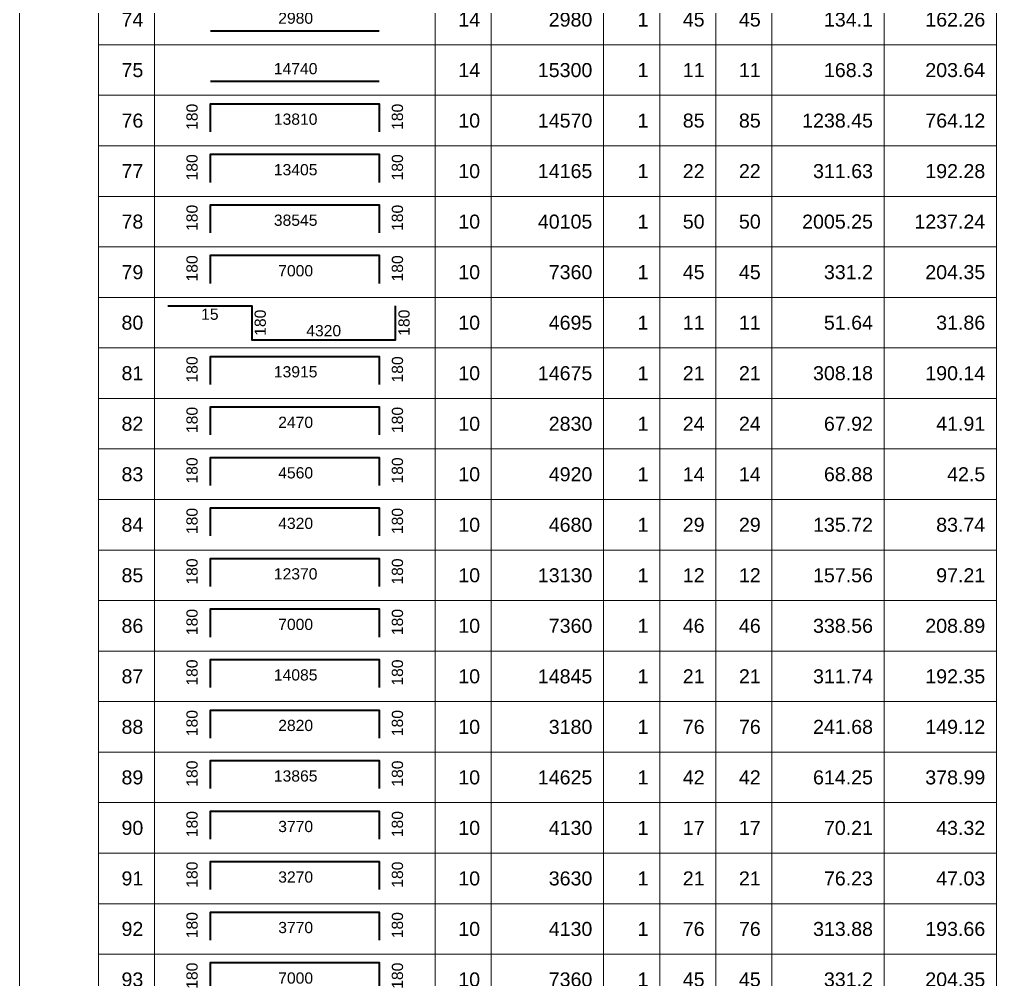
# Model space of a CAD drawing. Header units: millimetres. Extents: x -179076 to 505271, y -18667 to 119516.
# Drawn here: x -30564 to -13159, y 33408 to 50508 of the extents above; entities that cross this region are included whole.
import ezdxf
from ezdxf.enums import TextEntityAlignment as Align

# ---------------------------------------------------------------- set-up
doc = ezdxf.new("R2010")
doc.units = ezdxf.units.MM
for name, color, linetype, lineweight in [('NDC_S_REBAR', 4, 'Continuous', 35), ('NDC_S_VN TEXT', 7, 'Continuous', 20), ('NDC_Table', 3, 'Continuous', 20)]:
    doc.layers.add(name, color=color, linetype=linetype, lineweight=lineweight)
doc.styles.add('ARIAL', font='arial.ttf', dxfattribs={"width": 0.8})

# ---------------------------------------------------------------- blocks, each defined once
blk = doc.blocks.new('dang01')
at = {"layer": 'NDC_S_REBAR'}
blk.add_line((3405, -650), (6405, -650), dxfattribs=at)
at = {"layer": 'NDC_Table'}
for p, q in [((0, 0), (0, -900)), ((1405, 0), (1405, -900)), ((2405, 0), (2405, -900)), ((7405, 0), (7405, -900)), ((8405, 0), (8405, -900)), ((10405, 0), (10405, -900)), ((11405, 0), (11405, -900)), ((12405, 0), (12405, -900)), ((13405, 0), (13405, -900)), ((15405, 0), (15405, -900)), ((17405, 0), (17405, -900)), ((1405, -900), (17405, -900))]:
    blk.add_line(p, q, dxfattribs=at)
at = {"layer": 'NDC_S_VN TEXT', "style": 'ARIAL'}
for p in [(2205, -450), (8205, -450), (10205, -450), (11205, -450), (12205, -450), (13205, -450), (15205, -450), (17205, -450)]:
    blk.add_attdef('D03', text='', height=250, dxfattribs=at).set_placement(p, align=Align.MIDDLE_RIGHT)
blk.add_attdef('00000000', text='', height=200, dxfattribs=at).set_placement((4920, -425), align=Align.MIDDLE_CENTER)
blk = doc.blocks.new('dang04')
at = {"layer": 'NDC_S_REBAR'}
blk.add_lwpolyline([(3405, -650), (3405, -150), (6405, -150), (6405, -650)], dxfattribs=at)
at = {"layer": 'NDC_Table'}
for p, q in [((0, 0), (0, -900)), ((1405, 0), (1405, -900)), ((2405, 0), (2405, -900)), ((7405, 0), (7405, -900)), ((8405, 0), (8405, -900)), ((10405, 0), (10405, -900)), ((11405, 0), (11405, -900)), ((12405, 0), (12405, -900)), ((13405, 0), (13405, -900)), ((15405, 0), (15405, -900)), ((17405, 0), (17405, -900)), ((1405, -900), (17405, -900))]:
    blk.add_line(p, q, dxfattribs=at)
at = {"layer": 'NDC_S_VN TEXT', "style": 'ARIAL'}
for p in [(3073, -150), (6733, -150)]:
    blk.add_attdef('D03', text='', height=200, rotation=90, dxfattribs=at).set_placement(p, align=Align.MIDDLE_RIGHT)
for p in [(2205, -450), (8205, -450), (10205, -450), (11205, -450), (12205, -450), (13205, -450), (15205, -450), (17205, -450)]:
    blk.add_attdef('D03', text='', height=250, dxfattribs=at).set_placement(p, align=Align.MIDDLE_RIGHT)
blk.add_attdef('D03', text='', height=200, dxfattribs=at).set_placement((4920, -425), align=Align.MIDDLE_CENTER)
blk = doc.blocks.new('dang48')
at = {"layer": 'NDC_S_REBAR'}
blk.add_lwpolyline([(2644, -149), (4138, -149), (4138, -753), (6700, -753), (6700, -150)], dxfattribs=at)
at = {"layer": 'NDC_Table'}
for p, q in [((0, 0), (0, -900)), ((1405, 0), (1405, -900)), ((2405, 0), (2405, -900)), ((7405, 0), (7405, -900)), ((8405, 0), (8405, -900)), ((10405, 0), (10405, -900)), ((11405, 0), (11405, -900)), ((12405, 0), (12405, -900)), ((13405, 0), (13405, -900)), ((15405, 0), (15405, -900)), ((17405, 0), (17405, -900)), ((1405, -900), (17405, -900))]:
    blk.add_line(p, q, dxfattribs=at)
at = {"layer": 'NDC_S_VN TEXT', "style": 'ARIAL'}
for tag, p in [('001', (2205, -450)), ('006', (8205, -450)), ('007', (10205, -450)), ('008', (11205, -450)), ('009', (12205, -450)), ('010', (13205, -450)), ('011', (15205, -450)), ('012', (17205, -450))]:
    blk.add_attdef(tag, text='', height=250, dxfattribs=at).set_placement(p, align=Align.MIDDLE_RIGHT)
blk.add_attdef('002', text='', height=200, dxfattribs=at).set_placement((3391, -199), align=Align.TOP_CENTER)
for tag, p in [('003', (4188, -451)), ('005', (6750, -451))]:
    blk.add_attdef(tag, text='', height=200, rotation=90, dxfattribs=at).set_placement(p, align=Align.TOP_CENTER)
blk.add_attdef('004', text='', height=200, dxfattribs=at).set_placement((5419, -753), align=Align.BOTTOM_CENTER)

msp = doc.modelspace()

# ---------------------------------------------------------------- block references
at = {"layer": 'NDC_Table'}
ref = msp.add_blockref('dang01', (-30564.3, 50958.3), dxfattribs=at)
ref.add_attrib('D03', '74', dxfattribs={"layer": 'NDC_S_VN TEXT', "height": 250, "style": 'ARIAL'}).set_placement((-28359, 50508.3), align=Align.MIDDLE_RIGHT)
ref.add_attrib('00000000', '2980', dxfattribs={"layer": 'NDC_S_VN TEXT', "height": 200, "style": 'ARIAL'}).set_placement((-25644.7, 50533.6), align=Align.MIDDLE_CENTER)
ref.add_attrib('D03', '14', dxfattribs={"layer": 'NDC_S_VN TEXT', "height": 250, "style": 'ARIAL'}).set_placement((-22359, 50508.3), align=Align.MIDDLE_RIGHT)
ref.add_attrib('D03', '2980', dxfattribs={"layer": 'NDC_S_VN TEXT', "height": 250, "style": 'ARIAL'}).set_placement((-20359, 50508.3), align=Align.MIDDLE_RIGHT)
ref.add_attrib('D03', '1', dxfattribs={"layer": 'NDC_S_VN TEXT', "height": 250, "style": 'ARIAL'}).set_placement((-19359, 50508.3), align=Align.MIDDLE_RIGHT)
ref.add_attrib('D03', '45', dxfattribs={"layer": 'NDC_S_VN TEXT', "height": 250, "style": 'ARIAL'}).set_placement((-18359, 50508.3), align=Align.MIDDLE_RIGHT)
ref.add_attrib('D03', '45', dxfattribs={"layer": 'NDC_S_VN TEXT', "height": 250, "style": 'ARIAL'}).set_placement((-17359, 50508.6), align=Align.MIDDLE_RIGHT)
ref.add_attrib('D03', '134.1', dxfattribs={"layer": 'NDC_S_VN TEXT', "height": 250, "style": 'ARIAL'}).set_placement((-15359, 50508.3), align=Align.MIDDLE_RIGHT)
ref.add_attrib('D03', '162.26', dxfattribs={"layer": 'NDC_S_VN TEXT', "height": 250, "style": 'ARIAL'}).set_placement((-13359, 50508.3), align=Align.MIDDLE_RIGHT)
ref = msp.add_blockref('dang01', (-30564.3, 50058.3), dxfattribs=at)
ref.add_attrib('D03', '75', dxfattribs={"layer": 'NDC_S_VN TEXT', "height": 250, "style": 'ARIAL'}).set_placement((-28359, 49608.3), align=Align.MIDDLE_RIGHT)
ref.add_attrib('00000000', '14740', dxfattribs={"layer": 'NDC_S_VN TEXT', "height": 200, "style": 'ARIAL'}).set_placement((-25644.7, 49633.6), align=Align.MIDDLE_CENTER)
ref.add_attrib('D03', '14', dxfattribs={"layer": 'NDC_S_VN TEXT', "height": 250, "style": 'ARIAL'}).set_placement((-22359, 49608.3), align=Align.MIDDLE_RIGHT)
ref.add_attrib('D03', '15300', dxfattribs={"layer": 'NDC_S_VN TEXT', "height": 250, "style": 'ARIAL'}).set_placement((-20359, 49608.3), align=Align.MIDDLE_RIGHT)
ref.add_attrib('D03', '1', dxfattribs={"layer": 'NDC_S_VN TEXT', "height": 250, "style": 'ARIAL'}).set_placement((-19359, 49608.3), align=Align.MIDDLE_RIGHT)
ref.add_attrib('D03', '11', dxfattribs={"layer": 'NDC_S_VN TEXT', "height": 250, "style": 'ARIAL'}).set_placement((-18359, 49608.3), align=Align.MIDDLE_RIGHT)
ref.add_attrib('D03', '11', dxfattribs={"layer": 'NDC_S_VN TEXT', "height": 250, "style": 'ARIAL'}).set_placement((-17359, 49608.6), align=Align.MIDDLE_RIGHT)
ref.add_attrib('D03', '168.3', dxfattribs={"layer": 'NDC_S_VN TEXT', "height": 250, "style": 'ARIAL'}).set_placement((-15359, 49608.3), align=Align.MIDDLE_RIGHT)
ref.add_attrib('D03', '203.64', dxfattribs={"layer": 'NDC_S_VN TEXT', "height": 250, "style": 'ARIAL'}).set_placement((-13359, 49608.3), align=Align.MIDDLE_RIGHT)
ref = msp.add_blockref('dang04', (-30564.3, 49158.3), dxfattribs=at)
ref.add_attrib('D03', '76', dxfattribs={"layer": 'NDC_S_VN TEXT', "height": 250, "style": 'ARIAL'}).set_placement((-28359, 48708.3), align=Align.MIDDLE_RIGHT)
ref.add_attrib('D03', '180', dxfattribs={"layer": 'NDC_S_VN TEXT', "height": 200, "rotation": 90, "style": 'ARIAL'}).set_placement((-27491, 49008.3), align=Align.MIDDLE_RIGHT)
ref.add_attrib('D03', '13810', dxfattribs={"layer": 'NDC_S_VN TEXT', "height": 200, "style": 'ARIAL'}).set_placement((-25644.7, 48733.6), align=Align.MIDDLE_CENTER)
ref.add_attrib('D03', '180', dxfattribs={"layer": 'NDC_S_VN TEXT', "height": 200, "rotation": 90, "style": 'ARIAL'}).set_placement((-23831.8, 49008.3), align=Align.MIDDLE_RIGHT)
ref.add_attrib('D03', '10', dxfattribs={"layer": 'NDC_S_VN TEXT', "height": 250, "style": 'ARIAL'}).set_placement((-22359, 48708.3), align=Align.MIDDLE_RIGHT)
ref.add_attrib('D03', '14570', dxfattribs={"layer": 'NDC_S_VN TEXT', "height": 250, "style": 'ARIAL'}).set_placement((-20359, 48708.3), align=Align.MIDDLE_RIGHT)
ref.add_attrib('D03', '1', dxfattribs={"layer": 'NDC_S_VN TEXT', "height": 250, "style": 'ARIAL'}).set_placement((-19359, 48708.3), align=Align.MIDDLE_RIGHT)
ref.add_attrib('D03', '85', dxfattribs={"layer": 'NDC_S_VN TEXT', "height": 250, "style": 'ARIAL'}).set_placement((-18359, 48708.3), align=Align.MIDDLE_RIGHT)
ref.add_attrib('D03', '85', dxfattribs={"layer": 'NDC_S_VN TEXT', "height": 250, "style": 'ARIAL'}).set_placement((-17359, 48708.6), align=Align.MIDDLE_RIGHT)
ref.add_attrib('D03', '1238.45', dxfattribs={"layer": 'NDC_S_VN TEXT', "height": 250, "style": 'ARIAL'}).set_placement((-15359, 48708.3), align=Align.MIDDLE_RIGHT)
ref.add_attrib('D03', '764.12', dxfattribs={"layer": 'NDC_S_VN TEXT', "height": 250, "style": 'ARIAL'}).set_placement((-13359, 48708.3), align=Align.MIDDLE_RIGHT)
ref = msp.add_blockref('dang04', (-30564.3, 48258.3), dxfattribs=at)
ref.add_attrib('D03', '77', dxfattribs={"layer": 'NDC_S_VN TEXT', "height": 250, "style": 'ARIAL'}).set_placement((-28359, 47808.3), align=Align.MIDDLE_RIGHT)
ref.add_attrib('D03', '180', dxfattribs={"layer": 'NDC_S_VN TEXT', "height": 200, "rotation": 90, "style": 'ARIAL'}).set_placement((-27491, 48108.3), align=Align.MIDDLE_RIGHT)
ref.add_attrib('D03', '13405', dxfattribs={"layer": 'NDC_S_VN TEXT', "height": 200, "style": 'ARIAL'}).set_placement((-25644.7, 47833.6), align=Align.MIDDLE_CENTER)
ref.add_attrib('D03', '180', dxfattribs={"layer": 'NDC_S_VN TEXT', "height": 200, "rotation": 90, "style": 'ARIAL'}).set_placement((-23831.8, 48108.3), align=Align.MIDDLE_RIGHT)
ref.add_attrib('D03', '10', dxfattribs={"layer": 'NDC_S_VN TEXT', "height": 250, "style": 'ARIAL'}).set_placement((-22359, 47808.3), align=Align.MIDDLE_RIGHT)
ref.add_attrib('D03', '14165', dxfattribs={"layer": 'NDC_S_VN TEXT', "height": 250, "style": 'ARIAL'}).set_placement((-20359, 47808.3), align=Align.MIDDLE_RIGHT)
ref.add_attrib('D03', '1', dxfattribs={"layer": 'NDC_S_VN TEXT', "height": 250, "style": 'ARIAL'}).set_placement((-19359, 47808.3), align=Align.MIDDLE_RIGHT)
ref.add_attrib('D03', '22', dxfattribs={"layer": 'NDC_S_VN TEXT', "height": 250, "style": 'ARIAL'}).set_placement((-18359, 47808.3), align=Align.MIDDLE_RIGHT)
ref.add_attrib('D03', '22', dxfattribs={"layer": 'NDC_S_VN TEXT', "height": 250, "style": 'ARIAL'}).set_placement((-17359, 47808.6), align=Align.MIDDLE_RIGHT)
ref.add_attrib('D03', '311.63', dxfattribs={"layer": 'NDC_S_VN TEXT', "height": 250, "style": 'ARIAL'}).set_placement((-15359, 47808.3), align=Align.MIDDLE_RIGHT)
ref.add_attrib('D03', '192.28', dxfattribs={"layer": 'NDC_S_VN TEXT', "height": 250, "style": 'ARIAL'}).set_placement((-13359, 47808.3), align=Align.MIDDLE_RIGHT)
ref = msp.add_blockref('dang04', (-30564.3, 47358.3), dxfattribs=at)
ref.add_attrib('D03', '78', dxfattribs={"layer": 'NDC_S_VN TEXT', "height": 250, "style": 'ARIAL'}).set_placement((-28359, 46908.3), align=Align.MIDDLE_RIGHT)
ref.add_attrib('D03', '180', dxfattribs={"layer": 'NDC_S_VN TEXT', "height": 200, "rotation": 90, "style": 'ARIAL'}).set_placement((-27491, 47208.3), align=Align.MIDDLE_RIGHT)
ref.add_attrib('D03', '38545', dxfattribs={"layer": 'NDC_S_VN TEXT', "height": 200, "style": 'ARIAL'}).set_placement((-25644.7, 46933.6), align=Align.MIDDLE_CENTER)
ref.add_attrib('D03', '180', dxfattribs={"layer": 'NDC_S_VN TEXT', "height": 200, "rotation": 90, "style": 'ARIAL'}).set_placement((-23831.8, 47208.3), align=Align.MIDDLE_RIGHT)
ref.add_attrib('D03', '10', dxfattribs={"layer": 'NDC_S_VN TEXT', "height": 250, "style": 'ARIAL'}).set_placement((-22359, 46908.3), align=Align.MIDDLE_RIGHT)
ref.add_attrib('D03', '40105', dxfattribs={"layer": 'NDC_S_VN TEXT', "height": 250, "style": 'ARIAL'}).set_placement((-20359, 46908.3), align=Align.MIDDLE_RIGHT)
ref.add_attrib('D03', '1', dxfattribs={"layer": 'NDC_S_VN TEXT', "height": 250, "style": 'ARIAL'}).set_placement((-19359, 46908.3), align=Align.MIDDLE_RIGHT)
ref.add_attrib('D03', '50', dxfattribs={"layer": 'NDC_S_VN TEXT', "height": 250, "style": 'ARIAL'}).set_placement((-18359, 46908.3), align=Align.MIDDLE_RIGHT)
ref.add_attrib('D03', '50', dxfattribs={"layer": 'NDC_S_VN TEXT', "height": 250, "style": 'ARIAL'}).set_placement((-17359, 46908.6), align=Align.MIDDLE_RIGHT)
ref.add_attrib('D03', '2005.25', dxfattribs={"layer": 'NDC_S_VN TEXT', "height": 250, "style": 'ARIAL'}).set_placement((-15359, 46908.3), align=Align.MIDDLE_RIGHT)
ref.add_attrib('D03', '1237.24', dxfattribs={"layer": 'NDC_S_VN TEXT', "height": 250, "style": 'ARIAL'}).set_placement((-13359, 46908.3), align=Align.MIDDLE_RIGHT)
ref = msp.add_blockref('dang04', (-30564.3, 46458.3), dxfattribs=at)
ref.add_attrib('D03', '79', dxfattribs={"layer": 'NDC_S_VN TEXT', "height": 250, "style": 'ARIAL'}).set_placement((-28359, 46008.3), align=Align.MIDDLE_RIGHT)
ref.add_attrib('D03', '180', dxfattribs={"layer": 'NDC_S_VN TEXT', "height": 200, "rotation": 90, "style": 'ARIAL'}).set_placement((-27491, 46308.3), align=Align.MIDDLE_RIGHT)
ref.add_attrib('D03', '7000', dxfattribs={"layer": 'NDC_S_VN TEXT', "height": 200, "style": 'ARIAL'}).set_placement((-25644.7, 46033.6), align=Align.MIDDLE_CENTER)
ref.add_attrib('D03', '180', dxfattribs={"layer": 'NDC_S_VN TEXT', "height": 200, "rotation": 90, "style": 'ARIAL'}).set_placement((-23831.8, 46308.3), align=Align.MIDDLE_RIGHT)
ref.add_attrib('D03', '10', dxfattribs={"layer": 'NDC_S_VN TEXT', "height": 250, "style": 'ARIAL'}).set_placement((-22359, 46008.3), align=Align.MIDDLE_RIGHT)
ref.add_attrib('D03', '7360', dxfattribs={"layer": 'NDC_S_VN TEXT', "height": 250, "style": 'ARIAL'}).set_placement((-20359, 46008.3), align=Align.MIDDLE_RIGHT)
ref.add_attrib('D03', '1', dxfattribs={"layer": 'NDC_S_VN TEXT', "height": 250, "style": 'ARIAL'}).set_placement((-19359, 46008.3), align=Align.MIDDLE_RIGHT)
ref.add_attrib('D03', '45', dxfattribs={"layer": 'NDC_S_VN TEXT', "height": 250, "style": 'ARIAL'}).set_placement((-18359, 46008.3), align=Align.MIDDLE_RIGHT)
ref.add_attrib('D03', '45', dxfattribs={"layer": 'NDC_S_VN TEXT', "height": 250, "style": 'ARIAL'}).set_placement((-17359, 46008.6), align=Align.MIDDLE_RIGHT)
ref.add_attrib('D03', '331.2', dxfattribs={"layer": 'NDC_S_VN TEXT', "height": 250, "style": 'ARIAL'}).set_placement((-15359, 46008.3), align=Align.MIDDLE_RIGHT)
ref.add_attrib('D03', '204.35', dxfattribs={"layer": 'NDC_S_VN TEXT', "height": 250, "style": 'ARIAL'}).set_placement((-13359, 46008.3), align=Align.MIDDLE_RIGHT)
msp.add_blockref('dang48', (-30564.3, 45558.3), dxfattribs=at).add_auto_attribs({'001': '80', '002': '15', '003': '180', '004': '4320', '005': '180', '006': '10', '007': '4695', '008': '1', '009': '11', '010': '11', '011': '51.64', '012': '31.86'})
ref = msp.add_blockref('dang04', (-30564.3, 44658.3), dxfattribs=at)
ref.add_attrib('D03', '81', dxfattribs={"layer": 'NDC_S_VN TEXT', "height": 250, "style": 'ARIAL'}).set_placement((-28359, 44208.3), align=Align.MIDDLE_RIGHT)
ref.add_attrib('D03', '180', dxfattribs={"layer": 'NDC_S_VN TEXT', "height": 200, "rotation": 90, "style": 'ARIAL'}).set_placement((-27491, 44508.3), align=Align.MIDDLE_RIGHT)
ref.add_attrib('D03', '13915', dxfattribs={"layer": 'NDC_S_VN TEXT', "height": 200, "style": 'ARIAL'}).set_placement((-25644.7, 44233.6), align=Align.MIDDLE_CENTER)
ref.add_attrib('D03', '180', dxfattribs={"layer": 'NDC_S_VN TEXT', "height": 200, "rotation": 90, "style": 'ARIAL'}).set_placement((-23831.8, 44508.3), align=Align.MIDDLE_RIGHT)
ref.add_attrib('D03', '10', dxfattribs={"layer": 'NDC_S_VN TEXT', "height": 250, "style": 'ARIAL'}).set_placement((-22359, 44208.3), align=Align.MIDDLE_RIGHT)
ref.add_attrib('D03', '14675', dxfattribs={"layer": 'NDC_S_VN TEXT', "height": 250, "style": 'ARIAL'}).set_placement((-20359, 44208.3), align=Align.MIDDLE_RIGHT)
ref.add_attrib('D03', '1', dxfattribs={"layer": 'NDC_S_VN TEXT', "height": 250, "style": 'ARIAL'}).set_placement((-19359, 44208.3), align=Align.MIDDLE_RIGHT)
ref.add_attrib('D03', '21', dxfattribs={"layer": 'NDC_S_VN TEXT', "height": 250, "style": 'ARIAL'}).set_placement((-18359, 44208.3), align=Align.MIDDLE_RIGHT)
ref.add_attrib('D03', '21', dxfattribs={"layer": 'NDC_S_VN TEXT', "height": 250, "style": 'ARIAL'}).set_placement((-17359, 44208.6), align=Align.MIDDLE_RIGHT)
ref.add_attrib('D03', '308.18', dxfattribs={"layer": 'NDC_S_VN TEXT', "height": 250, "style": 'ARIAL'}).set_placement((-15359, 44208.3), align=Align.MIDDLE_RIGHT)
ref.add_attrib('D03', '190.14', dxfattribs={"layer": 'NDC_S_VN TEXT', "height": 250, "style": 'ARIAL'}).set_placement((-13359, 44208.3), align=Align.MIDDLE_RIGHT)
ref = msp.add_blockref('dang04', (-30564.3, 43758.3), dxfattribs=at)
ref.add_attrib('D03', '82', dxfattribs={"layer": 'NDC_S_VN TEXT', "height": 250, "style": 'ARIAL'}).set_placement((-28359, 43308.3), align=Align.MIDDLE_RIGHT)
ref.add_attrib('D03', '180', dxfattribs={"layer": 'NDC_S_VN TEXT', "height": 200, "rotation": 90, "style": 'ARIAL'}).set_placement((-27491, 43608.3), align=Align.MIDDLE_RIGHT)
ref.add_attrib('D03', '2470', dxfattribs={"layer": 'NDC_S_VN TEXT', "height": 200, "style": 'ARIAL'}).set_placement((-25644.7, 43333.6), align=Align.MIDDLE_CENTER)
ref.add_attrib('D03', '180', dxfattribs={"layer": 'NDC_S_VN TEXT', "height": 200, "rotation": 90, "style": 'ARIAL'}).set_placement((-23831.8, 43608.3), align=Align.MIDDLE_RIGHT)
ref.add_attrib('D03', '10', dxfattribs={"layer": 'NDC_S_VN TEXT', "height": 250, "style": 'ARIAL'}).set_placement((-22359, 43308.3), align=Align.MIDDLE_RIGHT)
ref.add_attrib('D03', '2830', dxfattribs={"layer": 'NDC_S_VN TEXT', "height": 250, "style": 'ARIAL'}).set_placement((-20359, 43308.3), align=Align.MIDDLE_RIGHT)
ref.add_attrib('D03', '1', dxfattribs={"layer": 'NDC_S_VN TEXT', "height": 250, "style": 'ARIAL'}).set_placement((-19359, 43308.3), align=Align.MIDDLE_RIGHT)
ref.add_attrib('D03', '24', dxfattribs={"layer": 'NDC_S_VN TEXT', "height": 250, "style": 'ARIAL'}).set_placement((-18359, 43308.3), align=Align.MIDDLE_RIGHT)
ref.add_attrib('D03', '24', dxfattribs={"layer": 'NDC_S_VN TEXT', "height": 250, "style": 'ARIAL'}).set_placement((-17359, 43308.6), align=Align.MIDDLE_RIGHT)
ref.add_attrib('D03', '67.92', dxfattribs={"layer": 'NDC_S_VN TEXT', "height": 250, "style": 'ARIAL'}).set_placement((-15359, 43308.3), align=Align.MIDDLE_RIGHT)
ref.add_attrib('D03', '41.91', dxfattribs={"layer": 'NDC_S_VN TEXT', "height": 250, "style": 'ARIAL'}).set_placement((-13359, 43308.3), align=Align.MIDDLE_RIGHT)
ref = msp.add_blockref('dang04', (-30564.3, 42858.3), dxfattribs=at)
ref.add_attrib('D03', '83', dxfattribs={"layer": 'NDC_S_VN TEXT', "height": 250, "style": 'ARIAL'}).set_placement((-28359, 42408.3), align=Align.MIDDLE_RIGHT)
ref.add_attrib('D03', '180', dxfattribs={"layer": 'NDC_S_VN TEXT', "height": 200, "rotation": 90, "style": 'ARIAL'}).set_placement((-27491, 42708.3), align=Align.MIDDLE_RIGHT)
ref.add_attrib('D03', '4560', dxfattribs={"layer": 'NDC_S_VN TEXT', "height": 200, "style": 'ARIAL'}).set_placement((-25644.7, 42433.6), align=Align.MIDDLE_CENTER)
ref.add_attrib('D03', '180', dxfattribs={"layer": 'NDC_S_VN TEXT', "height": 200, "rotation": 90, "style": 'ARIAL'}).set_placement((-23831.8, 42708.3), align=Align.MIDDLE_RIGHT)
ref.add_attrib('D03', '10', dxfattribs={"layer": 'NDC_S_VN TEXT', "height": 250, "style": 'ARIAL'}).set_placement((-22359, 42408.3), align=Align.MIDDLE_RIGHT)
ref.add_attrib('D03', '4920', dxfattribs={"layer": 'NDC_S_VN TEXT', "height": 250, "style": 'ARIAL'}).set_placement((-20359, 42408.3), align=Align.MIDDLE_RIGHT)
ref.add_attrib('D03', '1', dxfattribs={"layer": 'NDC_S_VN TEXT', "height": 250, "style": 'ARIAL'}).set_placement((-19359, 42408.3), align=Align.MIDDLE_RIGHT)
ref.add_attrib('D03', '14', dxfattribs={"layer": 'NDC_S_VN TEXT', "height": 250, "style": 'ARIAL'}).set_placement((-18359, 42408.3), align=Align.MIDDLE_RIGHT)
ref.add_attrib('D03', '14', dxfattribs={"layer": 'NDC_S_VN TEXT', "height": 250, "style": 'ARIAL'}).set_placement((-17359, 42408.6), align=Align.MIDDLE_RIGHT)
ref.add_attrib('D03', '68.88', dxfattribs={"layer": 'NDC_S_VN TEXT', "height": 250, "style": 'ARIAL'}).set_placement((-15359, 42408.3), align=Align.MIDDLE_RIGHT)
ref.add_attrib('D03', '42.5', dxfattribs={"layer": 'NDC_S_VN TEXT', "height": 250, "style": 'ARIAL'}).set_placement((-13359, 42408.3), align=Align.MIDDLE_RIGHT)
ref = msp.add_blockref('dang04', (-30564.3, 41958.3), dxfattribs=at)
ref.add_attrib('D03', '84', dxfattribs={"layer": 'NDC_S_VN TEXT', "height": 250, "style": 'ARIAL'}).set_placement((-28359, 41508.3), align=Align.MIDDLE_RIGHT)
ref.add_attrib('D03', '180', dxfattribs={"layer": 'NDC_S_VN TEXT', "height": 200, "rotation": 90, "style": 'ARIAL'}).set_placement((-27491, 41808.3), align=Align.MIDDLE_RIGHT)
ref.add_attrib('D03', '4320', dxfattribs={"layer": 'NDC_S_VN TEXT', "height": 200, "style": 'ARIAL'}).set_placement((-25644.7, 41533.6), align=Align.MIDDLE_CENTER)
ref.add_attrib('D03', '180', dxfattribs={"layer": 'NDC_S_VN TEXT', "height": 200, "rotation": 90, "style": 'ARIAL'}).set_placement((-23831.8, 41808.3), align=Align.MIDDLE_RIGHT)
ref.add_attrib('D03', '10', dxfattribs={"layer": 'NDC_S_VN TEXT', "height": 250, "style": 'ARIAL'}).set_placement((-22359, 41508.3), align=Align.MIDDLE_RIGHT)
ref.add_attrib('D03', '4680', dxfattribs={"layer": 'NDC_S_VN TEXT', "height": 250, "style": 'ARIAL'}).set_placement((-20359, 41508.3), align=Align.MIDDLE_RIGHT)
ref.add_attrib('D03', '1', dxfattribs={"layer": 'NDC_S_VN TEXT', "height": 250, "style": 'ARIAL'}).set_placement((-19359, 41508.3), align=Align.MIDDLE_RIGHT)
ref.add_attrib('D03', '29', dxfattribs={"layer": 'NDC_S_VN TEXT', "height": 250, "style": 'ARIAL'}).set_placement((-18359, 41508.3), align=Align.MIDDLE_RIGHT)
ref.add_attrib('D03', '29', dxfattribs={"layer": 'NDC_S_VN TEXT', "height": 250, "style": 'ARIAL'}).set_placement((-17359, 41508.6), align=Align.MIDDLE_RIGHT)
ref.add_attrib('D03', '135.72', dxfattribs={"layer": 'NDC_S_VN TEXT', "height": 250, "style": 'ARIAL'}).set_placement((-15359, 41508.3), align=Align.MIDDLE_RIGHT)
ref.add_attrib('D03', '83.74', dxfattribs={"layer": 'NDC_S_VN TEXT', "height": 250, "style": 'ARIAL'}).set_placement((-13359, 41508.3), align=Align.MIDDLE_RIGHT)
ref = msp.add_blockref('dang04', (-30564.3, 41058.3), dxfattribs=at)
ref.add_attrib('D03', '85', dxfattribs={"layer": 'NDC_S_VN TEXT', "height": 250, "style": 'ARIAL'}).set_placement((-28359, 40608.3), align=Align.MIDDLE_RIGHT)
ref.add_attrib('D03', '180', dxfattribs={"layer": 'NDC_S_VN TEXT', "height": 200, "rotation": 90, "style": 'ARIAL'}).set_placement((-27491, 40908.3), align=Align.MIDDLE_RIGHT)
ref.add_attrib('D03', '12370', dxfattribs={"layer": 'NDC_S_VN TEXT', "height": 200, "style": 'ARIAL'}).set_placement((-25644.7, 40633.6), align=Align.MIDDLE_CENTER)
ref.add_attrib('D03', '180', dxfattribs={"layer": 'NDC_S_VN TEXT', "height": 200, "rotation": 90, "style": 'ARIAL'}).set_placement((-23831.8, 40908.3), align=Align.MIDDLE_RIGHT)
ref.add_attrib('D03', '10', dxfattribs={"layer": 'NDC_S_VN TEXT', "height": 250, "style": 'ARIAL'}).set_placement((-22359, 40608.3), align=Align.MIDDLE_RIGHT)
ref.add_attrib('D03', '13130', dxfattribs={"layer": 'NDC_S_VN TEXT', "height": 250, "style": 'ARIAL'}).set_placement((-20359, 40608.3), align=Align.MIDDLE_RIGHT)
ref.add_attrib('D03', '1', dxfattribs={"layer": 'NDC_S_VN TEXT', "height": 250, "style": 'ARIAL'}).set_placement((-19359, 40608.3), align=Align.MIDDLE_RIGHT)
ref.add_attrib('D03', '12', dxfattribs={"layer": 'NDC_S_VN TEXT', "height": 250, "style": 'ARIAL'}).set_placement((-18359, 40608.3), align=Align.MIDDLE_RIGHT)
ref.add_attrib('D03', '12', dxfattribs={"layer": 'NDC_S_VN TEXT', "height": 250, "style": 'ARIAL'}).set_placement((-17359, 40608.6), align=Align.MIDDLE_RIGHT)
ref.add_attrib('D03', '157.56', dxfattribs={"layer": 'NDC_S_VN TEXT', "height": 250, "style": 'ARIAL'}).set_placement((-15359, 40608.3), align=Align.MIDDLE_RIGHT)
ref.add_attrib('D03', '97.21', dxfattribs={"layer": 'NDC_S_VN TEXT', "height": 250, "style": 'ARIAL'}).set_placement((-13359, 40608.3), align=Align.MIDDLE_RIGHT)
ref = msp.add_blockref('dang04', (-30564.3, 40158.3), dxfattribs=at)
ref.add_attrib('D03', '86', dxfattribs={"layer": 'NDC_S_VN TEXT', "height": 250, "style": 'ARIAL'}).set_placement((-28359, 39708.3), align=Align.MIDDLE_RIGHT)
ref.add_attrib('D03', '180', dxfattribs={"layer": 'NDC_S_VN TEXT', "height": 200, "rotation": 90, "style": 'ARIAL'}).set_placement((-27491, 40008.3), align=Align.MIDDLE_RIGHT)
ref.add_attrib('D03', '7000', dxfattribs={"layer": 'NDC_S_VN TEXT', "height": 200, "style": 'ARIAL'}).set_placement((-25644.7, 39733.6), align=Align.MIDDLE_CENTER)
ref.add_attrib('D03', '180', dxfattribs={"layer": 'NDC_S_VN TEXT', "height": 200, "rotation": 90, "style": 'ARIAL'}).set_placement((-23831.8, 40008.3), align=Align.MIDDLE_RIGHT)
ref.add_attrib('D03', '10', dxfattribs={"layer": 'NDC_S_VN TEXT', "height": 250, "style": 'ARIAL'}).set_placement((-22359, 39708.3), align=Align.MIDDLE_RIGHT)
ref.add_attrib('D03', '7360', dxfattribs={"layer": 'NDC_S_VN TEXT', "height": 250, "style": 'ARIAL'}).set_placement((-20359, 39708.3), align=Align.MIDDLE_RIGHT)
ref.add_attrib('D03', '1', dxfattribs={"layer": 'NDC_S_VN TEXT', "height": 250, "style": 'ARIAL'}).set_placement((-19359, 39708.3), align=Align.MIDDLE_RIGHT)
ref.add_attrib('D03', '46', dxfattribs={"layer": 'NDC_S_VN TEXT', "height": 250, "style": 'ARIAL'}).set_placement((-18359, 39708.3), align=Align.MIDDLE_RIGHT)
ref.add_attrib('D03', '46', dxfattribs={"layer": 'NDC_S_VN TEXT', "height": 250, "style": 'ARIAL'}).set_placement((-17359, 39708.6), align=Align.MIDDLE_RIGHT)
ref.add_attrib('D03', '338.56', dxfattribs={"layer": 'NDC_S_VN TEXT', "height": 250, "style": 'ARIAL'}).set_placement((-15359, 39708.3), align=Align.MIDDLE_RIGHT)
ref.add_attrib('D03', '208.89', dxfattribs={"layer": 'NDC_S_VN TEXT', "height": 250, "style": 'ARIAL'}).set_placement((-13359, 39708.3), align=Align.MIDDLE_RIGHT)
ref = msp.add_blockref('dang04', (-30564.3, 39258.3), dxfattribs=at)
ref.add_attrib('D03', '87', dxfattribs={"layer": 'NDC_S_VN TEXT', "height": 250, "style": 'ARIAL'}).set_placement((-28359, 38808.3), align=Align.MIDDLE_RIGHT)
ref.add_attrib('D03', '180', dxfattribs={"layer": 'NDC_S_VN TEXT', "height": 200, "rotation": 90, "style": 'ARIAL'}).set_placement((-27491, 39108.3), align=Align.MIDDLE_RIGHT)
ref.add_attrib('D03', '14085', dxfattribs={"layer": 'NDC_S_VN TEXT', "height": 200, "style": 'ARIAL'}).set_placement((-25644.7, 38833.6), align=Align.MIDDLE_CENTER)
ref.add_attrib('D03', '180', dxfattribs={"layer": 'NDC_S_VN TEXT', "height": 200, "rotation": 90, "style": 'ARIAL'}).set_placement((-23831.8, 39108.3), align=Align.MIDDLE_RIGHT)
ref.add_attrib('D03', '10', dxfattribs={"layer": 'NDC_S_VN TEXT', "height": 250, "style": 'ARIAL'}).set_placement((-22359, 38808.3), align=Align.MIDDLE_RIGHT)
ref.add_attrib('D03', '14845', dxfattribs={"layer": 'NDC_S_VN TEXT', "height": 250, "style": 'ARIAL'}).set_placement((-20359, 38808.3), align=Align.MIDDLE_RIGHT)
ref.add_attrib('D03', '1', dxfattribs={"layer": 'NDC_S_VN TEXT', "height": 250, "style": 'ARIAL'}).set_placement((-19359, 38808.3), align=Align.MIDDLE_RIGHT)
ref.add_attrib('D03', '21', dxfattribs={"layer": 'NDC_S_VN TEXT', "height": 250, "style": 'ARIAL'}).set_placement((-18359, 38808.3), align=Align.MIDDLE_RIGHT)
ref.add_attrib('D03', '21', dxfattribs={"layer": 'NDC_S_VN TEXT', "height": 250, "style": 'ARIAL'}).set_placement((-17359, 38808.6), align=Align.MIDDLE_RIGHT)
ref.add_attrib('D03', '311.74', dxfattribs={"layer": 'NDC_S_VN TEXT', "height": 250, "style": 'ARIAL'}).set_placement((-15359, 38808.3), align=Align.MIDDLE_RIGHT)
ref.add_attrib('D03', '192.35', dxfattribs={"layer": 'NDC_S_VN TEXT', "height": 250, "style": 'ARIAL'}).set_placement((-13359, 38808.3), align=Align.MIDDLE_RIGHT)
ref = msp.add_blockref('dang04', (-30564.3, 38358.3), dxfattribs=at)
ref.add_attrib('D03', '88', dxfattribs={"layer": 'NDC_S_VN TEXT', "height": 250, "style": 'ARIAL'}).set_placement((-28359, 37908.3), align=Align.MIDDLE_RIGHT)
ref.add_attrib('D03', '180', dxfattribs={"layer": 'NDC_S_VN TEXT', "height": 200, "rotation": 90, "style": 'ARIAL'}).set_placement((-27491, 38208.3), align=Align.MIDDLE_RIGHT)
ref.add_attrib('D03', '2820', dxfattribs={"layer": 'NDC_S_VN TEXT', "height": 200, "style": 'ARIAL'}).set_placement((-25644.7, 37933.6), align=Align.MIDDLE_CENTER)
ref.add_attrib('D03', '180', dxfattribs={"layer": 'NDC_S_VN TEXT', "height": 200, "rotation": 90, "style": 'ARIAL'}).set_placement((-23831.8, 38208.3), align=Align.MIDDLE_RIGHT)
ref.add_attrib('D03', '10', dxfattribs={"layer": 'NDC_S_VN TEXT', "height": 250, "style": 'ARIAL'}).set_placement((-22359, 37908.3), align=Align.MIDDLE_RIGHT)
ref.add_attrib('D03', '3180', dxfattribs={"layer": 'NDC_S_VN TEXT', "height": 250, "style": 'ARIAL'}).set_placement((-20359, 37908.3), align=Align.MIDDLE_RIGHT)
ref.add_attrib('D03', '1', dxfattribs={"layer": 'NDC_S_VN TEXT', "height": 250, "style": 'ARIAL'}).set_placement((-19359, 37908.3), align=Align.MIDDLE_RIGHT)
ref.add_attrib('D03', '76', dxfattribs={"layer": 'NDC_S_VN TEXT', "height": 250, "style": 'ARIAL'}).set_placement((-18359, 37908.3), align=Align.MIDDLE_RIGHT)
ref.add_attrib('D03', '76', dxfattribs={"layer": 'NDC_S_VN TEXT', "height": 250, "style": 'ARIAL'}).set_placement((-17359, 37908.6), align=Align.MIDDLE_RIGHT)
ref.add_attrib('D03', '241.68', dxfattribs={"layer": 'NDC_S_VN TEXT', "height": 250, "style": 'ARIAL'}).set_placement((-15359, 37908.3), align=Align.MIDDLE_RIGHT)
ref.add_attrib('D03', '149.12', dxfattribs={"layer": 'NDC_S_VN TEXT', "height": 250, "style": 'ARIAL'}).set_placement((-13359, 37908.3), align=Align.MIDDLE_RIGHT)
ref = msp.add_blockref('dang04', (-30564.3, 37458.3), dxfattribs=at)
ref.add_attrib('D03', '89', dxfattribs={"layer": 'NDC_S_VN TEXT', "height": 250, "style": 'ARIAL'}).set_placement((-28359, 37008.3), align=Align.MIDDLE_RIGHT)
ref.add_attrib('D03', '180', dxfattribs={"layer": 'NDC_S_VN TEXT', "height": 200, "rotation": 90, "style": 'ARIAL'}).set_placement((-27491, 37308.3), align=Align.MIDDLE_RIGHT)
ref.add_attrib('D03', '13865', dxfattribs={"layer": 'NDC_S_VN TEXT', "height": 200, "style": 'ARIAL'}).set_placement((-25644.7, 37033.6), align=Align.MIDDLE_CENTER)
ref.add_attrib('D03', '180', dxfattribs={"layer": 'NDC_S_VN TEXT', "height": 200, "rotation": 90, "style": 'ARIAL'}).set_placement((-23831.8, 37308.3), align=Align.MIDDLE_RIGHT)
ref.add_attrib('D03', '10', dxfattribs={"layer": 'NDC_S_VN TEXT', "height": 250, "style": 'ARIAL'}).set_placement((-22359, 37008.3), align=Align.MIDDLE_RIGHT)
ref.add_attrib('D03', '14625', dxfattribs={"layer": 'NDC_S_VN TEXT', "height": 250, "style": 'ARIAL'}).set_placement((-20359, 37008.3), align=Align.MIDDLE_RIGHT)
ref.add_attrib('D03', '1', dxfattribs={"layer": 'NDC_S_VN TEXT', "height": 250, "style": 'ARIAL'}).set_placement((-19359, 37008.3), align=Align.MIDDLE_RIGHT)
ref.add_attrib('D03', '42', dxfattribs={"layer": 'NDC_S_VN TEXT', "height": 250, "style": 'ARIAL'}).set_placement((-18359, 37008.3), align=Align.MIDDLE_RIGHT)
ref.add_attrib('D03', '42', dxfattribs={"layer": 'NDC_S_VN TEXT', "height": 250, "style": 'ARIAL'}).set_placement((-17359, 37008.6), align=Align.MIDDLE_RIGHT)
ref.add_attrib('D03', '614.25', dxfattribs={"layer": 'NDC_S_VN TEXT', "height": 250, "style": 'ARIAL'}).set_placement((-15359, 37008.3), align=Align.MIDDLE_RIGHT)
ref.add_attrib('D03', '378.99', dxfattribs={"layer": 'NDC_S_VN TEXT', "height": 250, "style": 'ARIAL'}).set_placement((-13359, 37008.3), align=Align.MIDDLE_RIGHT)
ref = msp.add_blockref('dang04', (-30564.3, 36558.3), dxfattribs=at)
ref.add_attrib('D03', '90', dxfattribs={"layer": 'NDC_S_VN TEXT', "height": 250, "style": 'ARIAL'}).set_placement((-28359, 36108.3), align=Align.MIDDLE_RIGHT)
ref.add_attrib('D03', '180', dxfattribs={"layer": 'NDC_S_VN TEXT', "height": 200, "rotation": 90, "style": 'ARIAL'}).set_placement((-27491, 36408.3), align=Align.MIDDLE_RIGHT)
ref.add_attrib('D03', '3770', dxfattribs={"layer": 'NDC_S_VN TEXT', "height": 200, "style": 'ARIAL'}).set_placement((-25644.7, 36133.6), align=Align.MIDDLE_CENTER)
ref.add_attrib('D03', '180', dxfattribs={"layer": 'NDC_S_VN TEXT', "height": 200, "rotation": 90, "style": 'ARIAL'}).set_placement((-23831.8, 36408.3), align=Align.MIDDLE_RIGHT)
ref.add_attrib('D03', '10', dxfattribs={"layer": 'NDC_S_VN TEXT', "height": 250, "style": 'ARIAL'}).set_placement((-22359, 36108.3), align=Align.MIDDLE_RIGHT)
ref.add_attrib('D03', '4130', dxfattribs={"layer": 'NDC_S_VN TEXT', "height": 250, "style": 'ARIAL'}).set_placement((-20359, 36108.3), align=Align.MIDDLE_RIGHT)
ref.add_attrib('D03', '1', dxfattribs={"layer": 'NDC_S_VN TEXT', "height": 250, "style": 'ARIAL'}).set_placement((-19359, 36108.3), align=Align.MIDDLE_RIGHT)
ref.add_attrib('D03', '17', dxfattribs={"layer": 'NDC_S_VN TEXT', "height": 250, "style": 'ARIAL'}).set_placement((-18359, 36108.3), align=Align.MIDDLE_RIGHT)
ref.add_attrib('D03', '17', dxfattribs={"layer": 'NDC_S_VN TEXT', "height": 250, "style": 'ARIAL'}).set_placement((-17359, 36108.6), align=Align.MIDDLE_RIGHT)
ref.add_attrib('D03', '70.21', dxfattribs={"layer": 'NDC_S_VN TEXT', "height": 250, "style": 'ARIAL'}).set_placement((-15359, 36108.3), align=Align.MIDDLE_RIGHT)
ref.add_attrib('D03', '43.32', dxfattribs={"layer": 'NDC_S_VN TEXT', "height": 250, "style": 'ARIAL'}).set_placement((-13359, 36108.3), align=Align.MIDDLE_RIGHT)
ref = msp.add_blockref('dang04', (-30564.3, 35658.3), dxfattribs=at)
ref.add_attrib('D03', '91', dxfattribs={"layer": 'NDC_S_VN TEXT', "height": 250, "style": 'ARIAL'}).set_placement((-28359, 35208.3), align=Align.MIDDLE_RIGHT)
ref.add_attrib('D03', '180', dxfattribs={"layer": 'NDC_S_VN TEXT', "height": 200, "rotation": 90, "style": 'ARIAL'}).set_placement((-27491, 35508.3), align=Align.MIDDLE_RIGHT)
ref.add_attrib('D03', '3270', dxfattribs={"layer": 'NDC_S_VN TEXT', "height": 200, "style": 'ARIAL'}).set_placement((-25644.7, 35233.6), align=Align.MIDDLE_CENTER)
ref.add_attrib('D03', '180', dxfattribs={"layer": 'NDC_S_VN TEXT', "height": 200, "rotation": 90, "style": 'ARIAL'}).set_placement((-23831.8, 35508.3), align=Align.MIDDLE_RIGHT)
ref.add_attrib('D03', '10', dxfattribs={"layer": 'NDC_S_VN TEXT', "height": 250, "style": 'ARIAL'}).set_placement((-22359, 35208.3), align=Align.MIDDLE_RIGHT)
ref.add_attrib('D03', '3630', dxfattribs={"layer": 'NDC_S_VN TEXT', "height": 250, "style": 'ARIAL'}).set_placement((-20359, 35208.3), align=Align.MIDDLE_RIGHT)
ref.add_attrib('D03', '1', dxfattribs={"layer": 'NDC_S_VN TEXT', "height": 250, "style": 'ARIAL'}).set_placement((-19359, 35208.3), align=Align.MIDDLE_RIGHT)
ref.add_attrib('D03', '21', dxfattribs={"layer": 'NDC_S_VN TEXT', "height": 250, "style": 'ARIAL'}).set_placement((-18359, 35208.3), align=Align.MIDDLE_RIGHT)
ref.add_attrib('D03', '21', dxfattribs={"layer": 'NDC_S_VN TEXT', "height": 250, "style": 'ARIAL'}).set_placement((-17359, 35208.6), align=Align.MIDDLE_RIGHT)
ref.add_attrib('D03', '76.23', dxfattribs={"layer": 'NDC_S_VN TEXT', "height": 250, "style": 'ARIAL'}).set_placement((-15359, 35208.3), align=Align.MIDDLE_RIGHT)
ref.add_attrib('D03', '47.03', dxfattribs={"layer": 'NDC_S_VN TEXT', "height": 250, "style": 'ARIAL'}).set_placement((-13359, 35208.3), align=Align.MIDDLE_RIGHT)
ref = msp.add_blockref('dang04', (-30564.3, 34758.3), dxfattribs=at)
ref.add_attrib('D03', '92', dxfattribs={"layer": 'NDC_S_VN TEXT', "height": 250, "style": 'ARIAL'}).set_placement((-28359, 34308.3), align=Align.MIDDLE_RIGHT)
ref.add_attrib('D03', '180', dxfattribs={"layer": 'NDC_S_VN TEXT', "height": 200, "rotation": 90, "style": 'ARIAL'}).set_placement((-27491, 34608.3), align=Align.MIDDLE_RIGHT)
ref.add_attrib('D03', '3770', dxfattribs={"layer": 'NDC_S_VN TEXT', "height": 200, "style": 'ARIAL'}).set_placement((-25644.7, 34333.6), align=Align.MIDDLE_CENTER)
ref.add_attrib('D03', '180', dxfattribs={"layer": 'NDC_S_VN TEXT', "height": 200, "rotation": 90, "style": 'ARIAL'}).set_placement((-23831.8, 34608.3), align=Align.MIDDLE_RIGHT)
ref.add_attrib('D03', '10', dxfattribs={"layer": 'NDC_S_VN TEXT', "height": 250, "style": 'ARIAL'}).set_placement((-22359, 34308.3), align=Align.MIDDLE_RIGHT)
ref.add_attrib('D03', '4130', dxfattribs={"layer": 'NDC_S_VN TEXT', "height": 250, "style": 'ARIAL'}).set_placement((-20359, 34308.3), align=Align.MIDDLE_RIGHT)
ref.add_attrib('D03', '1', dxfattribs={"layer": 'NDC_S_VN TEXT', "height": 250, "style": 'ARIAL'}).set_placement((-19359, 34308.3), align=Align.MIDDLE_RIGHT)
ref.add_attrib('D03', '76', dxfattribs={"layer": 'NDC_S_VN TEXT', "height": 250, "style": 'ARIAL'}).set_placement((-18359, 34308.3), align=Align.MIDDLE_RIGHT)
ref.add_attrib('D03', '76', dxfattribs={"layer": 'NDC_S_VN TEXT', "height": 250, "style": 'ARIAL'}).set_placement((-17359, 34308.6), align=Align.MIDDLE_RIGHT)
ref.add_attrib('D03', '313.88', dxfattribs={"layer": 'NDC_S_VN TEXT', "height": 250, "style": 'ARIAL'}).set_placement((-15359, 34308.3), align=Align.MIDDLE_RIGHT)
ref.add_attrib('D03', '193.66', dxfattribs={"layer": 'NDC_S_VN TEXT', "height": 250, "style": 'ARIAL'}).set_placement((-13359, 34308.3), align=Align.MIDDLE_RIGHT)
ref = msp.add_blockref('dang04', (-30564.3, 33858.3), dxfattribs=at)
ref.add_attrib('D03', '93', dxfattribs={"layer": 'NDC_S_VN TEXT', "height": 250, "style": 'ARIAL'}).set_placement((-28359, 33408.3), align=Align.MIDDLE_RIGHT)
ref.add_attrib('D03', '180', dxfattribs={"layer": 'NDC_S_VN TEXT', "height": 200, "rotation": 90, "style": 'ARIAL'}).set_placement((-27491, 33708.3), align=Align.MIDDLE_RIGHT)
ref.add_attrib('D03', '7000', dxfattribs={"layer": 'NDC_S_VN TEXT', "height": 200, "style": 'ARIAL'}).set_placement((-25644.7, 33433.6), align=Align.MIDDLE_CENTER)
ref.add_attrib('D03', '180', dxfattribs={"layer": 'NDC_S_VN TEXT', "height": 200, "rotation": 90, "style": 'ARIAL'}).set_placement((-23831.8, 33708.3), align=Align.MIDDLE_RIGHT)
ref.add_attrib('D03', '10', dxfattribs={"layer": 'NDC_S_VN TEXT', "height": 250, "style": 'ARIAL'}).set_placement((-22359, 33408.3), align=Align.MIDDLE_RIGHT)
ref.add_attrib('D03', '7360', dxfattribs={"layer": 'NDC_S_VN TEXT', "height": 250, "style": 'ARIAL'}).set_placement((-20359, 33408.3), align=Align.MIDDLE_RIGHT)
ref.add_attrib('D03', '1', dxfattribs={"layer": 'NDC_S_VN TEXT', "height": 250, "style": 'ARIAL'}).set_placement((-19359, 33408.3), align=Align.MIDDLE_RIGHT)
ref.add_attrib('D03', '45', dxfattribs={"layer": 'NDC_S_VN TEXT', "height": 250, "style": 'ARIAL'}).set_placement((-18359, 33408.3), align=Align.MIDDLE_RIGHT)
ref.add_attrib('D03', '45', dxfattribs={"layer": 'NDC_S_VN TEXT', "height": 250, "style": 'ARIAL'}).set_placement((-17359, 33408.6), align=Align.MIDDLE_RIGHT)
ref.add_attrib('D03', '331.2', dxfattribs={"layer": 'NDC_S_VN TEXT', "height": 250, "style": 'ARIAL'}).set_placement((-15359, 33408.3), align=Align.MIDDLE_RIGHT)
ref.add_attrib('D03', '204.35', dxfattribs={"layer": 'NDC_S_VN TEXT', "height": 250, "style": 'ARIAL'}).set_placement((-13359, 33408.3), align=Align.MIDDLE_RIGHT)

doc.saveas('drawing.dxf')
